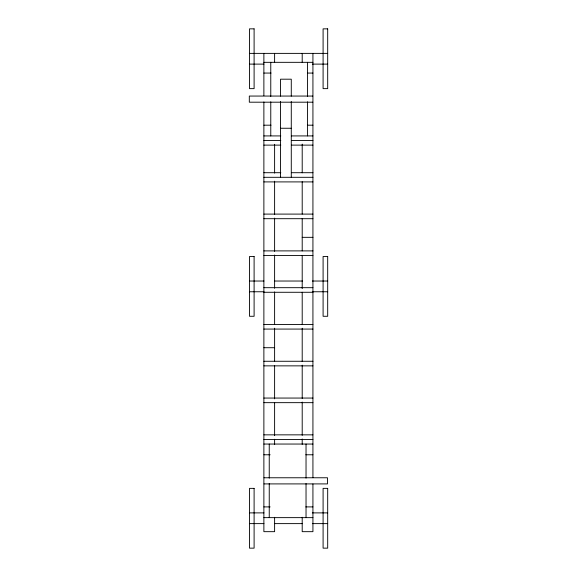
<?xml version="1.0" encoding="UTF-8"?>
<svg xmlns="http://www.w3.org/2000/svg" width="577" height="577" viewBox="0 0 577 577"><rect width="100%" height="100%" fill="white"/><g stroke="black" fill="none" stroke-linecap="round" stroke-linejoin="round"><path stroke-width="0.87" d="M249.502 53.38L327.686 53.38M263.877 62.33L312.929 62.33M249.502 64.112L263.956 64.112M312.337 64.112L327.686 64.112M263.877 73.063L271.031 73.063M307.57 73.063L312.929 73.063M312.792 96.056L249.314 96.056L249.314 102.194L312.792 102.194M263.877 125.187L271.031 125.187M307.57 125.187L312.929 125.187M280.545 128.253L291.277 128.253M263.877 135.92L280.826 135.92M291.414 135.92L312.929 135.92M263.877 140.514L280.826 140.514M291.529 140.514L312.929 140.514M263.877 145.115L280.826 145.115M291.529 145.115L312.929 145.115M263.877 172.711L280.826 172.711M291.529 172.711L312.929 172.711M263.877 177.305L312.929 177.305M263.877 181.906L312.929 181.906M263.877 214.096L312.929 214.096M263.877 218.697L312.929 218.697M302.204 237.335L312.929 237.335M263.877 250.894L312.929 250.894M263.877 255.488L312.929 255.488M249.502 281.028L263.956 281.028M274.71 281.028L302.485 281.028M312.337 281.028L327.686 281.028M263.877 287.685L312.929 287.685M249.502 291.76L263.956 291.76M312.337 291.76L327.686 291.76M263.877 292.279L312.929 292.279M263.877 324.476L312.929 324.476M263.877 329.07L312.929 329.07M263.877 347.715L274.609 347.715M263.877 361.267L312.929 361.267M263.877 365.861L312.929 365.861M263.877 398.058L312.929 398.058M263.877 402.659L312.929 402.659M263.877 434.849L312.929 434.849M263.877 439.45L312.929 439.45M263.877 444.045L312.929 444.045M263.877 454.777L270.137 454.777M305.781 454.777L312.929 454.777M264.021 477.77L327.498 477.77L327.498 483.908L264.021 483.908M263.877 506.902L270.137 506.902M305.781 506.902L312.929 506.902M249.502 512.888L263.956 512.888M312.337 512.888L327.686 512.888M263.877 517.634L312.929 517.634M249.502 523.62L263.956 523.62M274.71 523.62L302.485 523.62M312.337 523.62L327.686 523.62M312.929 53.38L312.929 477.662M312.929 483.966L312.929 531.669L302.204 531.669L302.204 517.266M307.57 62.33L307.57 96.431M307.57 101.819L307.57 135.92M306.034 444.045L306.034 478.145M306.034 483.533L306.034 517.634M302.204 53.38L302.204 62.352M302.204 144.106L302.204 172.819M302.204 181.697L302.204 214.096M302.204 218.495L302.204 250.894M302.204 255.337L302.204 288.644M302.204 292.243L302.204 324.649M302.204 328.248L302.204 361.548M302.204 365.154L302.204 398.455M302.204 402.054L302.204 435.361M302.204 438.96L302.204 444.362M291.277 96.143L291.277 79.193L280.545 79.193L280.545 96.143M291.277 101.494L291.277 177.305M280.545 101.494L280.545 177.305M274.609 53.38L274.609 62.381M274.609 144.286L274.609 173.093M274.609 181.192L274.609 214.5M274.609 218.099L274.609 251.399M274.609 254.998L274.609 288.305M274.609 291.904L274.609 324.584M274.609 328.176L274.609 361.375M274.609 365.659L274.609 398.858M274.609 402.45L274.609 435.649M274.609 439.241L274.609 444.629M274.609 517.309L274.609 531.669L263.877 531.669L263.877 101.985M270.772 62.33L270.772 96.431M270.772 101.819L270.772 135.92M269.243 444.045L269.243 478.145M269.243 483.533L269.243 517.634M263.877 53.38L263.877 95.681M254.104 28.85L249.502 28.85L249.502 88.634L254.104 88.634L254.104 28.85M327.686 28.85L323.091 28.85L323.091 88.634L327.686 88.634L327.686 28.85M254.104 256.498L249.502 256.498L249.502 316.283L254.104 316.283L254.104 256.498M327.686 256.498L323.091 256.498L323.091 316.283L327.686 316.283L327.686 256.498M254.104 488.366L249.502 488.366L249.502 548.15L254.104 548.15L254.104 488.366M327.686 488.366L323.091 488.366L323.091 548.15L327.686 548.15L327.686 488.366"/></g></svg>
